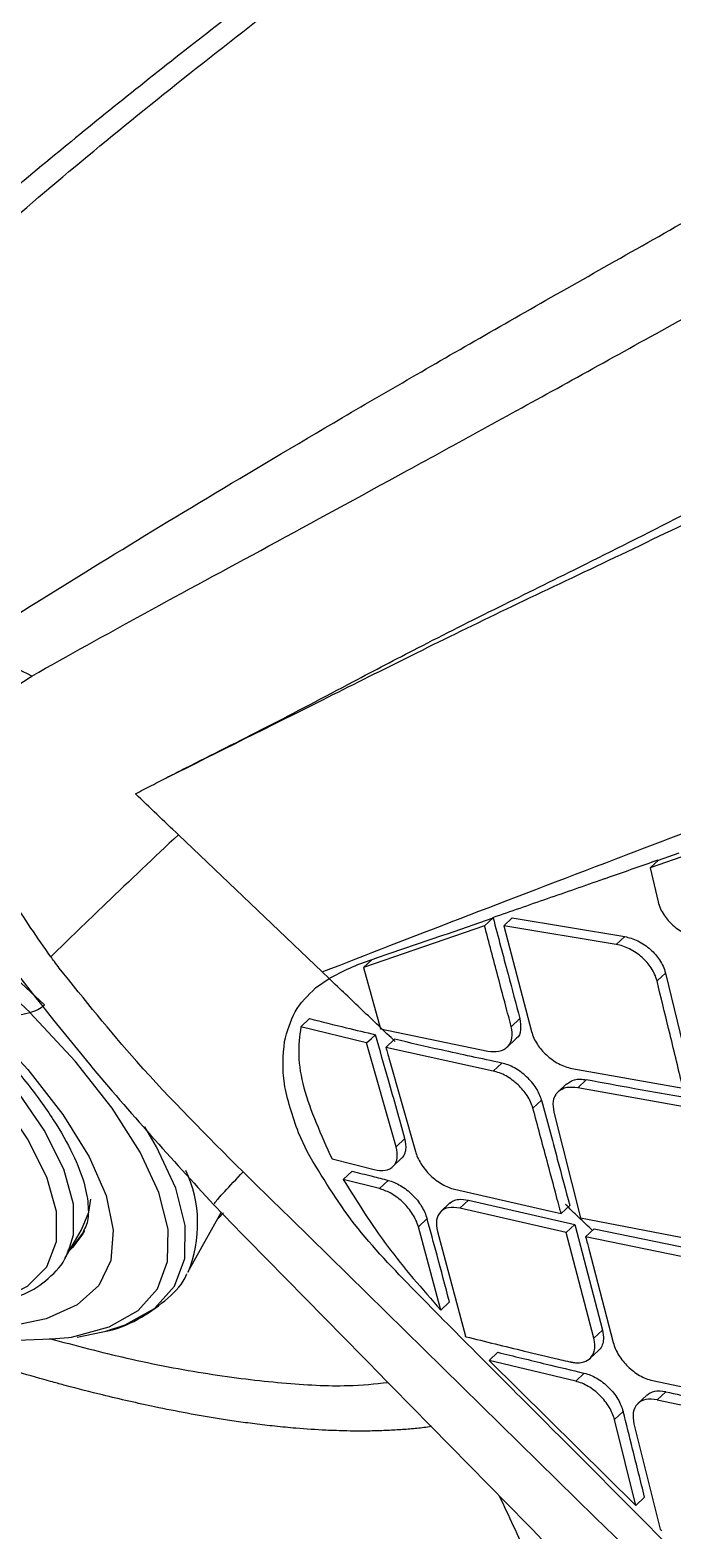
# Model space of a CAD drawing. Extents: x 0 to 84, y -21 to 126.
# Drawn here: x 65.668 to 66.501, y 66.403 to 68.351 of the extents above; entities that cross this region are included whole.
import ezdxf

# ---------------------------------------------------------------- set-up
doc = ezdxf.new("R2010")
doc.units = 0
doc.header["$MEASUREMENT"] = 0
doc.layers.add('1', color=4, linetype='Continuous')

# ---------------------------------------------------------------- blocks, each defined once
blk = doc.blocks.new('PRODIGY')
at = {"layer": '1', "color": 3, "linetype": 'Continuous', "lineweight": 25}
for p, q in [((66.6402, 67.322), (66.4729, 67.2635)), ((66.0472, 67.1286), (65.8603, 67.3067)), ((66.4838, 67.2737), (66.5107, 67.283)), ((66.4729, 67.2635), (66.4837, 67.2737)), ((66.4729, 67.2635), (66.4833, 67.2196)), ((66.2579, 67.1885), (66.1007, 67.1342)), ((66.2096, 67.1782), (66.269, 67.1988)), ((66.2579, 67.1885), (66.269, 67.1988)), ((66.283, 67.1883), (66.294, 67.1987)), ((66.283, 67.1883), (66.3189, 67.0513)), ((66.429, 67.1642), (66.283, 67.1883)), ((66.294, 67.1987), (66.4399, 67.1744)), ((66.1178, 67.1469), (66.2039, 67.1763)), ((66.2038, 67.1762), (66.2096, 67.1782)), ((66.429, 67.1642), (66.4399, 67.1744)), ((66.1007, 67.1342), (66.112, 67.1448)), ((66.112, 67.1448), (66.1179, 67.147)), ((66.0561, 67.1201), (66.0472, 67.1286)), ((66.1007, 67.1342), (66.1227, 67.0549)), ((66.4928, 67.1272), (66.5267, 66.9881)), ((66.0386, 67.1078), (66.0561, 67.1201)), ((66.0193, 67.0572), (66.0308, 67.068)), ((66.3038, 67.068), (66.2927, 67.0575)), ((66.1048, 67.0364), (66.0193, 67.0572)), ((66.1227, 67.0549), (66.2624, 67.0259)), ((66.1433, 66.9017), (66.1048, 67.0364)), ((66.1298, 67.0305), (66.1411, 67.0412)), ((66.269, 66.9999), (66.1298, 67.0305)), ((66.2874, 67.0311), (66.2985, 67.0416)), ((66.1336, 67.0172), (66.1681, 66.8957)), ((66.269, 66.9999), (66.2802, 67.0104)), ((66.3711, 67.0034), (66.5157, 66.9778)), ((66.3643, 66.9832), (66.3532, 66.9727)), ((66.379, 66.9782), (66.39, 66.9886)), ((66.5219, 66.9526), (66.379, 66.9782)), ((66.3208, 66.9517), (66.332, 66.9622)), ((66.3478, 66.9466), (66.3827, 66.8096)), ((66.028, 66.8945), (66.0163, 66.9198)), ((66.1433, 66.9017), (66.1546, 66.9124)), ((66.0599, 66.8859), (66.1146, 66.872)), ((66.1388, 66.876), (66.1502, 66.8867)), ((65.9567, 66.857), (65.9444, 66.869)), ((66.0858, 66.8701), (66.0744, 66.8594)), ((66.1215, 66.8474), (66.0744, 66.8594)), ((66.1215, 66.8474), (66.1328, 66.8581)), ((66.219, 66.8466), (66.342, 66.8185)), ((65.8728, 66.7388), (65.9161, 66.8163)), ((66.2126, 66.8283), (66.2013, 66.8177)), ((66.2258, 66.8219), (66.2371, 66.8325)), ((66.3639, 66.7903), (66.2258, 66.8219)), ((66.2371, 66.8325), (66.3751, 66.8008)), ((66.342, 66.8185), (66.3573, 66.8151)), ((66.3573, 66.8151), (66.3685, 66.8256)), ((65.7135, 66.7577), (65.7347, 66.7941)), ((66.172, 66.7979), (66.1833, 66.8086)), ((66.2011, 66.6898), (66.172, 66.7979)), ((66.3639, 66.7903), (66.3751, 66.8008)), ((66.3751, 66.8008), (66.4111, 66.6638)), ((66.3827, 66.8096), (66.5241, 66.7823)), ((66.3892, 66.7848), (66.4004, 66.7953)), ((66.4004, 66.7953), (66.5414, 66.7663)), ((65.7382, 66.7927), (65.7362, 66.7887)), ((66.1967, 66.7918), (66.2331, 66.6558)), ((66.3999, 66.6532), (66.3639, 66.7903)), ((66.5303, 66.7559), (66.3892, 66.7848)), ((65.7135, 66.7577), (65.7178, 66.7662)), ((66.3933, 66.7694), (66.425, 66.6476)), ((66.2011, 66.6898), (66.2124, 66.7004)), ((65.7287, 66.6547), (65.7599, 66.6609)), ((66.3999, 66.6532), (66.411, 66.6638)), ((66.264, 66.6244), (66.2753, 66.635)), ((66.264, 66.6244), (66.4546, 66.4363)), ((66.3764, 66.5974), (66.264, 66.6244)), ((66.3947, 66.627), (66.4059, 66.6375)), ((66.3764, 66.5974), (66.3875, 66.6079)), ((66.4759, 66.5984), (66.5987, 66.5723)), ((66.4933, 66.5838), (66.4822, 66.5733)), ((66.4683, 66.579), (66.4571, 66.5685)), ((66.4822, 66.5733), (66.6222, 66.5435)), ((66.4268, 66.5478), (66.438, 66.5583)), ((66.4546, 66.4363), (66.4268, 66.5478)), ((66.4519, 66.5421), (66.4858, 66.4055)), ((66.4658, 66.4468), (66.4546, 66.4363)), ((66.4858, 66.4055), (66.4882, 66.4031))]:
    blk.add_line(p, q, dxfattribs=at)
at = {"layer": '1', "color": 3, "linetype": 'Continuous', "lineweight": 25, "flags": 128}
for points in [[(66.4819, 67.1169), (66.488, 67.1226), (66.4928, 67.1272)], [(65.7175, 66.6541), (65.7216, 66.6547), (65.7705, 66.6681), (65.8079, 66.6891), (65.8333, 66.7175), (65.8464, 66.7529), (65.847, 66.7946), (65.835, 66.8422), (65.8106, 66.8949), (65.7742, 66.952), (65.7263, 67.0126), (65.6676, 67.0759)], [(65.6082, 67.0631), (65.6648, 67.002), (65.7104, 66.9436), (65.7445, 66.8888), (65.7664, 66.8384), (65.7758, 66.7934), (65.7726, 66.7543), (65.7569, 66.7218), (65.7287, 66.6965), (65.6887, 66.6786), (65.6469, 66.6697)], [(65.7178, 66.7662), (65.7242, 66.7873), (65.7242, 66.827), (65.7114, 66.8726), (65.686, 66.9233), (65.6484, 66.9783), (65.5993, 67.0366)], [(66.1048, 67.0364), (66.1112, 67.0424), (66.1162, 67.0471)], [(65.6264, 66.7023), (65.6274, 66.7026), (65.6644, 66.7206), (65.6894, 66.7461), (65.702, 66.7786), (65.7021, 66.8176), (65.6895, 66.8624), (65.6645, 66.9122), (65.6276, 66.9662), (65.5794, 67.0234)], [(65.766, 66.6623), (65.7913, 66.6706), (65.8294, 66.692), (65.8553, 66.7209), (65.8686, 66.7569), (65.8692, 66.7994), (65.857, 66.8479), (65.8321, 66.9016), (65.8168, 66.9275)], [(65.7347, 66.7941), (65.7439, 66.8168), (65.7467, 66.8339)], [(65.9188, 66.8161), (65.9129, 66.8093), (65.9112, 66.8076)], [(65.7362, 66.7887), (65.723, 66.7708), (65.7175, 66.7656)], [(65.7216, 66.7716), (65.7272, 66.7773), (65.7375, 66.7911)]]:
    blk.add_lwpolyline(points, dxfattribs=at)
at = {"layer": '1', "color": 3, "linetype": 'Continuous', "lineweight": 25}
for centre, radius, start, end in [((63.8212, 65.1172), 2.6919, 46.6895, 69.9007), ((63.8071, 65.0911), 2.7407, 46.7035, 68.7715), ((65.4704, 67.8505), 0.7993, 279.927, 284.2835), ((65.6542, 67.1249), 0.0508, 285.3453, 309.6673), ((65.7219, 66.8016), 0.1635, 337.4067, 25.1081), ((65.644, 67.5132), 0.8623, 251.3722, 274.8873)]:
    blk.add_arc(centre, radius, start, end, dxfattribs=at)
for points, knots in [([(69.432, 70.45), (69.3178, 70.3922), (69.0892, 70.2764), (68.7608, 70.1064), (68.4567, 69.946), (68.1873, 69.8005), (67.9529, 69.6709), (67.7516, 69.5573), (67.582, 69.4596), (67.4342, 69.373), (67.282, 69.2824), (67.1061, 69.1754), (66.8963, 69.0444), (66.6619, 68.8929), (66.4408, 68.7438), (66.2381, 68.6014), (66.0569, 68.4692), (65.874, 68.3298), (65.6939, 68.1852), (65.5191, 68.0371), (65.4178, 67.9431), (65.3659, 67.8948)], [0, 0, 0, 0, 0.068824, 0.137751, 0.200365, 0.256601, 0.306578, 0.349651, 0.386803, 0.418053, 0.448121, 0.489709, 0.53925, 0.596408, 0.661103, 0.708518, 0.759501, 0.814264, 0.872901, 0.934724, 1, 1, 1, 1]), ([(65.3439, 67.8269), (65.4108, 67.8915), (65.5449, 68.0212), (65.7941, 68.2328), (66.0727, 68.4498), (66.3792, 68.6697), (66.7097, 68.8904), (67.0619, 69.1106), (67.432, 69.3289), (67.8164, 69.5443), (68.2128, 69.7568), (68.6201, 69.9669), (69.0352, 70.1751), (69.316, 70.3135), (69.4562, 70.3825)], [0, 0, 0, 0, 0.083648, 0.167746, 0.251461, 0.334457, 0.417447, 0.500935, 0.584377, 0.667337, 0.750217, 0.833367, 0.916826, 1, 1, 1, 1]), ([(65.5977, 67.5595), (65.6442, 67.5885), (65.7373, 67.6465), (65.8952, 67.7427), (66.0707, 67.8467), (66.2678, 67.961), (66.4872, 68.0849), (66.7267, 68.2203), (66.9835, 68.3621), (67.2827, 68.5246), (67.6241, 68.7055), (68.0052, 68.9016), (68.393, 69.0948), (68.7859, 69.2845), (69.182, 69.4703), (69.4481, 69.5905), (69.581, 69.6506)], [0, 0, 0, 0, 0.06234, 0.124818, 0.187363, 0.250453, 0.313852, 0.376637, 0.439459, 0.502671, 0.586016, 0.668823, 0.751616, 0.834542, 0.917364, 1, 1, 1, 1]), ([(65.67, 67.5126), (65.7177, 67.5393), (65.8132, 67.5927), (65.9756, 67.6799), (66.1549, 67.7778), (66.3553, 67.8875), (66.5768, 68.0102), (66.8163, 68.1458), (67.0708, 68.2897), (67.3647, 68.456), (67.6975, 68.6426), (68.0674, 68.8457), (68.4429, 69.0466), (68.8233, 69.2435), (69.207, 69.4359), (69.4657, 69.5589), (69.5949, 69.6204)], [0, 0, 0, 0, 0.062319, 0.124752, 0.187451, 0.250906, 0.314486, 0.37751, 0.44061, 0.503895, 0.587131, 0.669779, 0.75236, 0.835034, 0.917582, 1, 1, 1, 1]), ([(65.8468, 67.3816), (65.8542, 67.3854), (65.8957, 67.4066), (65.975, 67.4459), (66.0755, 67.499), (66.1757, 67.5519), (66.2735, 67.6008), (66.3879, 67.6571), (66.5214, 67.7243), (66.674, 67.8033), (66.8495, 67.8879), (67.0313, 67.9753), (67.2282, 68.0693), (67.4396, 68.169), (67.6647, 68.2743), (67.8957, 68.3809), (68.13, 68.4863), (68.3713, 68.5927), (68.5914, 68.688), (68.7837, 68.7696), (68.9527, 68.84), (69.1322, 68.9134), (69.31, 68.9854), (69.4664, 69.0478), (69.5592, 69.083), (69.5993, 69.0982)], [0, 0, 0, 0, 0.009738, 0.054602, 0.100033, 0.132056, 0.170263, 0.205637, 0.248795, 0.300159, 0.346151, 0.397485, 0.446642, 0.498592, 0.555879, 0.611205, 0.664279, 0.721091, 0.779345, 0.816198, 0.852883, 0.894557, 0.93795, 0.973138, 1, 1, 1, 1]), ([(69.6048, 69.0835), (69.4572, 69.0259), (69.1618, 68.9105), (68.7237, 68.7297), (68.2909, 68.5424), (67.8651, 68.3519), (67.5034, 68.1825), (67.2034, 68.0412), (66.9629, 67.925), (66.7326, 67.8169), (66.5009, 67.7002), (66.2659, 67.591), (66.0425, 67.4789), (65.9123, 67.4139), (65.8471, 67.3814)], [0, 0, 0, 0, 0.0993044, 0.1988024, 0.298385, 0.3983176, 0.4984056, 0.5609174, 0.6237896, 0.6873654, 0.750255, 0.8333897, 0.9165325, 1, 1, 1, 1]), ([(66.0472, 67.1286), (66.1054, 67.1512), (66.2224, 67.1967), (66.4264, 67.2748), (66.6474, 67.3583), (66.8855, 67.4464), (67.138, 67.5377), (67.4502, 67.6475), (67.8266, 67.7751), (68.2695, 67.9161), (68.7278, 68.0536), (69.0422, 68.1373), (69.1996, 68.1793)], [0, 0, 0, 0, 0.0809766, 0.1627063, 0.2454561, 0.32577, 0.4077132, 0.4912675, 0.6164639, 0.7433263, 0.8714638, 1, 1, 1, 1]), ([(65.67, 67.5126), (65.6548, 67.52), (65.6241, 67.5349), (65.6065, 67.5513), (65.5977, 67.5595)], [0, 0, 0, 0, 0.496978, 1, 1, 1, 1]), ([(65.6946, 67.1484), (65.6772, 67.1732), (65.6447, 67.2196), (65.6098, 67.2857), (65.5898, 67.3425), (65.5838, 67.3904), (65.5904, 67.4302), (65.614, 67.4757), (65.6472, 67.4976), (65.67, 67.5126)], [0, 0, 0, 0, 0.146336, 0.274477, 0.391483, 0.504321, 0.618702, 0.738433, 1, 1, 1, 1]), ([(65.8045, 67.3598), (65.8115, 67.3634), (65.8255, 67.3706), (65.8398, 67.378), (65.8468, 67.3816)], [0, 0, 0, 0, 0.501851, 1, 1, 1, 1]), ([(65.8603, 67.3067), (65.851, 67.3155), (65.8324, 67.3332), (65.8138, 67.3509), (65.8045, 67.3598)], [0, 0, 0, 0, 0.500013, 1, 1, 1, 1]), ([(65.8603, 67.3067), (65.8287, 67.2769), (65.7724, 67.2237), (65.7183, 67.1714), (65.6946, 67.1484)], [0, 0, 0, 0, 0.56057, 1, 1, 1, 1]), ([(66.4215, 67.2523), (66.4318, 67.2559), (66.4523, 67.2631), (66.4731, 67.2704), (66.4836, 67.274)], [0, 0, 0, 0, 0.500034, 1, 1, 1, 1]), ([(66.2688, 67.1993), (66.2922, 67.2074), (66.339, 67.2237), (66.3881, 67.2407), (66.4127, 67.2493)], [0, 0, 0, 0, 0.5003, 1, 1, 1, 1]), ([(66.4127, 67.2493), (66.4142, 67.2498), (66.4171, 67.2508), (66.42, 67.2518), (66.4215, 67.2523)], [0, 0, 0, 0, 0.500046, 1, 1, 1, 1]), ([(66.4833, 67.2196), (66.4842, 67.2166), (66.4859, 67.2108), (66.492, 67.2003), (66.5003, 67.1907), (66.5103, 67.1829), (66.5189, 67.178), (66.5277, 67.1743), (66.5336, 67.1732), (66.5365, 67.1726)], [0, 0, 0, 0, 0.14192, 0.272565, 0.499579, 0.624899, 0.749901, 0.874845, 1, 1, 1, 1]), ([(66.2926, 67.0575), (66.292, 67.0601), (66.2901, 67.067), (66.2843, 67.0889), (66.2734, 67.1299), (66.2637, 67.1666), (66.2579, 67.1885)], [0, 0, 0, 0, 0.057571, 0.160097, 0.49999, 1, 1, 1, 1]), ([(66.269, 67.1989), (66.2755, 67.1744), (66.287, 67.1308), (66.2987, 67.0872), (66.3038, 67.068)], [0, 0, 0, 0, 0.5600028, 1, 1, 1, 1]), ([(66.4819, 67.1169), (66.481, 67.1198), (66.4793, 67.1255), (66.4733, 67.1361), (66.4649, 67.1458), (66.4548, 67.1537), (66.4463, 67.1587), (66.4375, 67.1624), (66.4319, 67.1636), (66.429, 67.1642)], [0, 0, 0, 0, 0.138692, 0.268358, 0.500119, 0.626316, 0.751817, 0.876253, 1, 1, 1, 1]), ([(66.4399, 67.1744), (66.4428, 67.1738), (66.4485, 67.1727), (66.4572, 67.169), (66.4657, 67.164), (66.4758, 67.1561), (66.4842, 67.1464), (66.4902, 67.1358), (66.492, 67.1301), (66.4928, 67.1272)], [0, 0, 0, 0, 0.123667, 0.247916, 0.373095, 0.499537, 0.730378, 0.860402, 1, 1, 1, 1]), ([(65.622, 67.1634), (65.6624, 67.1113), (65.7534, 66.9941), (65.8516, 66.8862), (65.9062, 66.8263)], [0, 0, 0, 0, 0.4446894, 1, 1, 1, 1]), ([(65.7056, 67.1337), (65.7035, 67.1364), (65.6998, 67.1413), (65.6962, 67.1463), (65.6946, 67.1484)], [0, 0, 0, 0, 0.563601, 1, 1, 1, 1]), ([(66.0561, 67.1201), (66.0648, 67.1248), (66.082, 67.1342), (66.102, 67.1413), (66.1119, 67.1449)], [0, 0, 0, 0, 0.504482, 1, 1, 1, 1]), ([(65.9444, 66.869), (65.8973, 66.916), (65.8125, 67.0007), (65.7385, 67.0927), (65.7056, 67.1337)], [0, 0, 0, 0, 0.554843, 1, 1, 1, 1]), ([(65.9981, 67.0381), (66.0018, 67.0517), (66.0094, 67.0796), (66.0287, 67.0982), (66.0386, 67.1078)], [0, 0, 0, 0, 0.4876114, 1, 1, 1, 1]), ([(66.142, 67.0382), (66.1276, 67.0518), (66.099, 67.0791), (66.0704, 67.1064), (66.056, 67.1201)], [0, 0, 0, 0, 0.499938, 1, 1, 1, 1]), ([(66.5157, 66.9778), (66.5101, 67.001), (66.4995, 67.0447), (66.4882, 67.091), (66.4826, 67.1142), (66.4819, 67.1169)], [0, 0, 0, 0, 0.499993, 0.942014, 1, 1, 1, 1]), ([(65.589, 67.0679), (65.5985, 67.0582), (65.6258, 67.0301), (65.6638, 66.9856), (65.6995, 66.9362), (65.7246, 66.8918), (65.7394, 66.8533), (65.7443, 66.8224), (65.7429, 66.8027), (65.7382, 66.7945), (65.7366, 66.7916)], [0, 0, 0, 0, 0.07648, 0.220443, 0.363453, 0.505004, 0.644897, 0.78386, 0.92417, 1, 1, 1, 1]), ([(66.0308, 67.068), (66.0466, 67.064), (66.0749, 67.057), (66.1036, 67.0501), (66.1162, 67.0471)], [0, 0, 0, 0, 0.559998, 1, 1, 1, 1]), ([(66.3038, 67.068), (66.3044, 67.0631), (66.3057, 67.0532), (66.3027, 67.0442), (66.2987, 67.0421), (66.2983, 67.0419)], [0, 0, 0, 0, 0.476419, 0.953178, 1, 1, 1, 1]), ([(66.0193, 67.0572), (66.0178, 67.0453), (66.0146, 67.0214), (66.0242, 66.9645), (66.0456, 66.9173), (66.0599, 66.8859)], [0, 0, 0, 0, 0.249866, 0.500173, 1, 1, 1, 1]), ([(66.2624, 67.0259), (66.2673, 67.0254), (66.2749, 67.0247), (66.2832, 67.0278), (66.2899, 67.0328), (66.2949, 67.0424), (66.2934, 67.0525), (66.2927, 67.0575)], [0, 0, 0, 0, 0.230849, 0.3611, 0.501107, 0.751451, 1, 1, 1, 1]), ([(66.3189, 67.0513), (66.3198, 67.0484), (66.3216, 67.0429), (66.3275, 67.0324), (66.3358, 67.0226), (66.3457, 67.0146), (66.3539, 67.0094), (66.3626, 67.0054), (66.3683, 67.0041), (66.3711, 67.0034)], [0, 0, 0, 0, 0.137048, 0.265938, 0.499128, 0.621631, 0.745628, 0.871611, 1, 1, 1, 1]), ([(66.0163, 66.9198), (66.0087, 66.9417), (65.9934, 66.9855), (65.9965, 67.0206), (65.9981, 67.0381)], [0, 0, 0, 0, 0.500463, 1, 1, 1, 1]), ([(66.1546, 66.9124), (66.1475, 66.9376), (66.1348, 66.9827), (66.1219, 67.0274), (66.1162, 67.0471)], [0, 0, 0, 0, 0.560004, 1, 1, 1, 1]), ([(66.1298, 67.0305), (66.1305, 67.028), (66.1317, 67.0236), (66.133, 67.0192), (66.1336, 67.0172)], [0, 0, 0, 0, 0.5600209, 1, 1, 1, 1]), ([(66.2802, 67.0104), (66.2539, 67.016), (66.207, 67.0259), (66.1613, 67.0365), (66.1411, 67.0412)], [0, 0, 0, 0, 0.559997, 1, 1, 1, 1]), ([(66.332, 66.9622), (66.3301, 66.9674), (66.3272, 66.9753), (66.3195, 66.9856), (66.3127, 66.9927), (66.3051, 66.9991), (66.2969, 67.0043), (66.2884, 67.0083), (66.2829, 67.0097), (66.2802, 67.0104)], [0, 0, 0, 0, 0.248882, 0.376642, 0.498939, 0.62454, 0.749222, 0.8729, 1, 1, 1, 1]), ([(66.3208, 66.9517), (66.3199, 66.9544), (66.3182, 66.9599), (66.3122, 66.9704), (66.3039, 66.9803), (66.294, 66.9885), (66.2858, 66.9938), (66.2773, 66.9978), (66.2718, 66.9992), (66.269, 66.9999)], [0, 0, 0, 0, 0.135237, 0.263514, 0.499484, 0.622807, 0.747142, 0.872678, 1, 1, 1, 1]), ([(66.3645, 66.9829), (66.3676, 66.9852), (66.3724, 66.9887), (66.3819, 66.9897), (66.3874, 66.9889), (66.39, 66.9886)], [0, 0, 0, 0, 0.477872, 0.74765, 1, 1, 1, 1]), ([(66.379, 66.9782), (66.3741, 66.9786), (66.3663, 66.9794), (66.3579, 66.9764), (66.3541, 66.9737), (66.3524, 66.9719), (66.3522, 66.9717), (66.3515, 66.9709), (66.3491, 66.9678), (66.3458, 66.9603), (66.3471, 66.9516), (66.3478, 66.9466)], [0, 0, 0, 0, 0.226379, 0.357473, 0.500427, 0.502902, 0.507154, 0.52092, 0.569596, 0.751008, 1, 1, 1, 1]), ([(66.5328, 66.9629), (66.506, 66.9676), (66.458, 66.9758), (66.4108, 66.9847), (66.39, 66.9886)], [0, 0, 0, 0, 0.559999, 1, 1, 1, 1]), ([(66.3573, 66.8151), (66.3566, 66.8177), (66.3547, 66.825), (66.3486, 66.8478), (66.3371, 66.8907), (66.3269, 66.9289), (66.3208, 66.9517)], [0, 0, 0, 0, 0.057423, 0.159897, 0.5, 1, 1, 1, 1]), ([(66.332, 66.9622), (66.3388, 66.9367), (66.351, 66.8912), (66.3631, 66.8457), (66.3685, 66.8256)], [0, 0, 0, 0, 0.559995, 1, 1, 1, 1]), ([(66.15, 66.8869), (66.1503, 66.8871), (66.1528, 66.8883), (66.1544, 66.8925), (66.1567, 66.9003), (66.1555, 66.9072), (66.1546, 66.9124)], [0, 0, 0, 0, 0.037036, 0.347564, 0.518835, 1, 1, 1, 1]), ([(67.3253, 65.5488), (67.1059, 65.7699), (66.7765, 66.1019), (66.3904, 66.4915), (66.1965, 66.6844), (66.0849, 66.7997), (66.047, 66.8629), (66.028, 66.8945)], [0, 0, 0, 0, 0.498043, 0.747571, 0.874859, 0.937491, 1, 1, 1, 1]), ([(66.1146, 66.872), (66.1197, 66.8713), (66.1299, 66.8699), (66.1403, 66.8759), (66.1458, 66.8865), (66.1441, 66.8966), (66.1433, 66.9017)], [0, 0, 0, 0, 0.24767, 0.498664, 0.750355, 1, 1, 1, 1]), ([(66.1681, 66.8957), (66.1689, 66.8931), (66.1707, 66.8879), (66.1751, 66.8798), (66.1806, 66.872), (66.1873, 66.8647), (66.1948, 66.8583), (66.2028, 66.853), (66.2111, 66.8489), (66.2164, 66.8473), (66.219, 66.8466)], [0, 0, 0, 0, 0.128322, 0.254513, 0.379147, 0.502818, 0.626112, 0.74968, 0.874111, 1, 1, 1, 1]), ([(65.9075, 66.8276), (65.9072, 66.8277), (65.9064, 66.8281), (65.9184, 66.8417), (65.9357, 66.8599), (65.9444, 66.869)], [0, 0, 0, 0, 0.259883, 0.629985, 1, 1, 1, 1]), ([(69.4918, 63.35), (69.0704, 63.7759), (68.4224, 64.4307), (67.2416, 65.5974), (66.4842, 66.3399), (65.9567, 66.857)], [0, 0, 0, 0, 0.360925, 0.55487, 1, 1, 1, 1]), ([(66.0744, 66.8594), (66.0926, 66.8302), (66.1289, 66.7719), (66.1771, 66.7171), (66.2011, 66.6898)], [0, 0, 0, 0, 0.500421, 1, 1, 1, 1]), ([(66.0858, 66.8701), (66.0945, 66.8679), (66.1102, 66.8639), (66.1259, 66.8599), (66.1328, 66.8581)], [0, 0, 0, 0, 0.559992, 1, 1, 1, 1]), ([(66.1328, 66.8581), (66.1355, 66.8573), (66.1406, 66.8557), (66.1488, 66.8515), (66.1567, 66.8461), (66.1642, 66.8396), (66.1709, 66.8322), (66.1784, 66.8217), (66.1814, 66.8138), (66.1833, 66.8086)], [0, 0, 0, 0, 0.128119, 0.250147, 0.375943, 0.50038, 0.623717, 0.750835, 1, 1, 1, 1]), ([(66.172, 66.7979), (66.1711, 66.8007), (66.1693, 66.8061), (66.1647, 66.8143), (66.1592, 66.822), (66.1527, 66.8291), (66.1453, 66.8355), (66.1355, 66.8424), (66.1264, 66.8456), (66.122, 66.8472), (66.1215, 66.8474)], [0, 0, 0, 0, 0.134215, 0.262195, 0.384471, 0.501608, 0.625872, 0.750937, 0.970494, 1, 1, 1, 1]), ([(66.2127, 66.8282), (66.2143, 66.8295), (66.2174, 66.832), (66.2254, 66.8342), (66.2326, 66.8332), (66.2371, 66.8325)], [0, 0, 0, 0, 0.274636, 0.551301, 1, 1, 1, 1]), ([(66.2992, 65.9829), (66.2715, 65.9631), (66.2362, 65.9512), (66.1526, 65.9438), (66.1042, 65.9483), (65.9968, 65.973), (65.9377, 65.9932), (65.8117, 66.0479), (65.7448, 66.0824), (65.6062, 66.1638), (65.5346, 66.2106), (65.3895, 66.314), (65.316, 66.3707), (65.1701, 66.4912), (65.0977, 66.5551), (64.9562, 66.6876), (64.8871, 66.7562), (64.8208, 66.8258)], [0, 0, 0, 0, 0.125, 0.125, 0.25, 0.25, 0.375, 0.375, 0.5, 0.5, 0.625, 0.625, 0.75, 0.75, 0.875, 0.875, 1, 1, 1, 1]), ([(65.9062, 66.8263), (66.0398, 66.6902), (66.3114, 66.4135), (66.7112, 66.0071), (67.0952, 65.617), (67.4487, 65.2582), (67.7716, 64.9305), (68.0462, 64.6519), (68.2761, 64.4186), (68.4654, 64.2264), (68.6359, 64.0533), (68.7883, 63.8985), (68.9326, 63.7518), (69.0977, 63.5839), (69.2992, 63.3791), (69.5434, 63.1306), (69.8182, 62.8509), (70.1236, 62.5399), (70.4595, 62.1977), (70.8181, 61.8321), (71.1983, 61.4444), (71.5992, 61.0358), (72.0275, 60.5996), (72.4687, 60.1506), (72.7675, 59.8472), (72.9142, 59.6983)], [0, 0, 0, 0, 0.057228, 0.116342, 0.171086, 0.221472, 0.267495, 0.309155, 0.33883, 0.365816, 0.390114, 0.411724, 0.431001, 0.451886, 0.482371, 0.517227, 0.556456, 0.600057, 0.648032, 0.700383, 0.753757, 0.811031, 0.872192, 0.937257, 1, 1, 1, 1]), ([(66.2258, 66.8219), (66.2207, 66.8226), (66.2103, 66.8239), (66.1999, 66.8178), (66.1942, 66.8071), (66.1959, 66.7969), (66.1967, 66.7918)], [0, 0, 0, 0, 0.24764, 0.498579, 0.750192, 1, 1, 1, 1]), ([(66.3981, 66.7931), (66.3921, 66.7989), (66.3803, 66.8101), (66.3686, 66.8214), (66.3629, 66.8269)], [0, 0, 0, 0, 0.512189, 1, 1, 1, 1]), ([(66.2124, 66.7004), (66.207, 66.7206), (66.1974, 66.7568), (66.1876, 66.7928), (66.1833, 66.8086)], [0, 0, 0, 0, 0.5600016, 1, 1, 1, 1]), ([(66.3892, 66.7848), (66.39, 66.7819), (66.3913, 66.7768), (66.3927, 66.7717), (66.3933, 66.7694)], [0, 0, 0, 0, 0.560036, 1, 1, 1, 1]), ([(65.6371, 66.703), (65.6448, 66.7053), (65.6663, 66.7115), (65.6925, 66.7306), (65.7123, 66.7508), (65.7169, 66.7657), (65.7177, 66.7684)], [0, 0, 0, 0, 0.1978582, 0.5463461, 0.9166142, 1, 1, 1, 1]), ([(65.7599, 66.6609), (65.7629, 66.6615), (65.783, 66.6652), (65.8127, 66.6792), (65.8468, 66.7038), (65.8664, 66.724), (65.8713, 66.7364), (65.8715, 66.7366)], [0, 0, 0, 0, 0.057412, 0.388315, 0.697341, 0.993244, 1, 1, 1, 1]), ([(66.3927, 65.731), (66.3904, 65.7293), (66.3857, 65.7261), (66.3783, 65.7215), (66.3707, 65.7173), (66.3628, 65.7133), (66.3547, 65.7096), (66.3463, 65.7062), (66.3376, 65.7031), (66.3287, 65.7003), (66.3195, 65.6978), (66.3101, 65.6955), (66.3004, 65.6935), (66.2904, 65.6919), (66.2802, 65.6905), (66.2611, 65.6885), (66.2319, 65.6872), (66.1908, 65.6891), (66.1471, 65.6943), (66.0858, 65.7058), (66.0032, 65.7286), (65.896, 65.7691), (65.7818, 65.8218), (65.6625, 65.8857), (65.5389, 65.9599), (65.4132, 66.0432), (65.2859, 66.135), (65.1588, 66.2336), (65.0323, 66.3385), (64.9354, 66.424), (64.8672, 66.4867), (64.8269, 66.5244), (64.787, 66.5624), (64.7475, 66.6009), (64.7083, 66.6397), (64.6826, 66.6658), (64.6697, 66.6789)], [0, 0, 0, 0, 0.009211, 0.018413, 0.027608, 0.036797, 0.045984, 0.05517, 0.064358, 0.073549, 0.082746, 0.091951, 0.101165, 0.110392, 0.119632, 0.12889, 0.161005, 0.19319, 0.225276, 0.257359, 0.321101, 0.385009, 0.448065, 0.511522, 0.574161, 0.636656, 0.698202, 0.759899, 0.82039, 0.881062, 0.900984, 0.920844, 0.940658, 0.960445, 0.98022, 1, 1, 1, 1]), ([(66.1889, 66.5385), (66.1856, 66.538), (66.1766, 66.5368), (66.161, 66.5353), (66.142, 66.5339), (66.1222, 66.533), (66.1084, 66.5328), (66.0994, 66.5327), (66.0919, 66.5327), (66.0758, 66.5329), (66.0487, 66.5338), (66.0174, 66.5359), (65.9863, 66.5388), (65.9604, 66.5419), (65.9363, 66.5451), (65.8938, 66.5516), (65.8367, 66.5622), (65.7692, 66.5775), (65.7244, 66.589), (65.6988, 66.5959), (65.6748, 66.6026), (65.6463, 66.6107), (65.6093, 66.622), (65.5762, 66.6324), (65.5433, 66.6433), (65.5132, 66.6535), (65.4854, 66.6633), (65.463, 66.6714), (65.4498, 66.6763), (65.4455, 66.6779)], [0, 0, 0, 0, 0.018797, 0.052949, 0.087307, 0.121863, 0.15661, 0.157666, 0.166918, 0.19351, 0.236556, 0.296318, 0.336643, 0.373781, 0.40768, 0.438306, 0.548786, 0.633821, 0.692996, 0.712835, 0.726165, 0.778876, 0.813388, 0.855022, 0.892941, 0.925413, 0.956416, 0.985945, 1, 1, 1, 1]), ([(66.411, 66.6638), (66.4118, 66.6597), (66.413, 66.6527), (66.4109, 66.6443), (66.4086, 66.6394), (66.4061, 66.6378), (66.4058, 66.6376)], [0, 0, 0, 0, 0.379456, 0.644918, 0.960471, 1, 1, 1, 1]), ([(65.6927, 66.6529), (65.7266, 66.6439), (65.7986, 66.625), (65.8998, 66.606), (65.9956, 66.5943), (66.0748, 66.5899), (66.1157, 66.5941), (66.1326, 66.5958)], [0, 0, 0, 0, 0.196228, 0.41655, 0.634556, 0.849171, 1, 1, 1, 1]), ([(66.2337, 66.6552), (66.2336, 66.6553), (66.2334, 66.6555), (66.2332, 66.6557), (66.2331, 66.6558)], [0, 0, 0, 0, 0.559515, 1, 1, 1, 1]), ([(66.2337, 66.6552), (66.259, 66.649), (66.2989, 66.6391), (66.343, 66.6286), (66.3626, 66.6239), (66.3679, 66.6228), (66.3694, 66.6224), (66.3699, 66.6224), (66.3699, 66.6224)], [0, 0, 0, 0, 0.561226, 0.884955, 0.968538, 0.990769, 0.998906, 1, 1, 1, 1]), ([(66.3699, 66.6224), (66.3704, 66.6223), (66.3715, 66.6222), (66.3746, 66.6216), (66.3802, 66.6211), (66.3882, 66.6223), (66.3961, 66.627), (66.4006, 66.6352), (66.4014, 66.6435), (66.4007, 66.6491), (66.4001, 66.652), (66.3999, 66.6529), (66.3999, 66.6532)], [0, 0, 0, 0, 0.017332, 0.047343, 0.146088, 0.296674, 0.499041, 0.707979, 0.861218, 0.958555, 0.986229, 1, 1, 1, 1]), ([(66.425, 66.6476), (66.4259, 66.6448), (66.4276, 66.6393), (66.4334, 66.6286), (66.4416, 66.6185), (66.4513, 66.6102), (66.4592, 66.6048), (66.4676, 66.6006), (66.4731, 66.5991), (66.4759, 66.5984)], [0, 0, 0, 0, 0.134216, 0.262294, 0.50055, 0.620489, 0.743387, 0.86972, 1, 1, 1, 1]), ([(66.2753, 66.635), (66.2961, 66.6299), (66.3333, 66.6207), (66.371, 66.6118), (66.3875, 66.6079)], [0, 0, 0, 0, 0.5599995, 1, 1, 1, 1]), ([(66.3875, 66.6079), (66.3902, 66.6072), (66.3955, 66.6056), (66.4037, 66.6015), (66.4117, 66.5961), (66.4192, 66.5896), (66.4258, 66.5823), (66.4333, 66.5717), (66.4361, 66.5636), (66.438, 66.5583)], [0, 0, 0, 0, 0.127892, 0.250055, 0.375799, 0.500256, 0.623681, 0.750624, 1, 1, 1, 1]), ([(66.4268, 66.5478), (66.4249, 66.5532), (66.4221, 66.5612), (66.4145, 66.5718), (66.4079, 66.5791), (66.4005, 66.5856), (66.3925, 66.5909), (66.3843, 66.5951), (66.3791, 66.5966), (66.3764, 66.5974)], [0, 0, 0, 0, 0.251053, 0.377168, 0.500577, 0.624755, 0.749392, 0.871831, 1, 1, 1, 1]), ([(66.4933, 66.5838), (66.488, 66.5844), (66.4778, 66.5857), (66.4715, 66.581), (66.4685, 66.5788)], [0, 0, 0, 0, 0.519547, 1, 1, 1, 1]), ([(66.4933, 66.5838), (66.5193, 66.5781), (66.5656, 66.5679), (66.6126, 66.5582), (66.6333, 66.5539)], [0, 0, 0, 0, 0.56, 1, 1, 1, 1]), ([(66.4822, 66.5733), (66.477, 66.5739), (66.4665, 66.575), (66.4557, 66.5686), (66.4497, 66.5576), (66.4511, 66.5472), (66.4519, 66.5421)], [0, 0, 0, 0, 0.248004, 0.498685, 0.750047, 1, 1, 1, 1]), ([(66.4658, 66.4468), (66.4606, 66.4677), (66.4514, 66.5049), (66.4421, 66.542), (66.438, 66.5583)], [0, 0, 0, 0, 0.560001, 1, 1, 1, 1]), ([(66.2769, 66.4488), (66.2893, 66.4226), (66.3154, 66.3675), (66.3433, 66.2944), (66.3604, 66.2383), (66.3695, 66.197), (66.374, 66.167), (66.3742, 66.1539), (66.3743, 66.1463)], [0, 0, 0, 0, 0.175591, 0.368751, 0.559841, 0.670673, 0.80819, 1, 1, 1, 1])]:
    blk.add_open_spline(points, degree=3, knots=knots, dxfattribs=at)

msp = doc.modelspace()

# ---------------------------------------------------------------- block references
at = {"layer": '1'}
msp.add_blockref('PRODIGY', (0, 0), dxfattribs=at)

doc.saveas('drawing.dxf')
